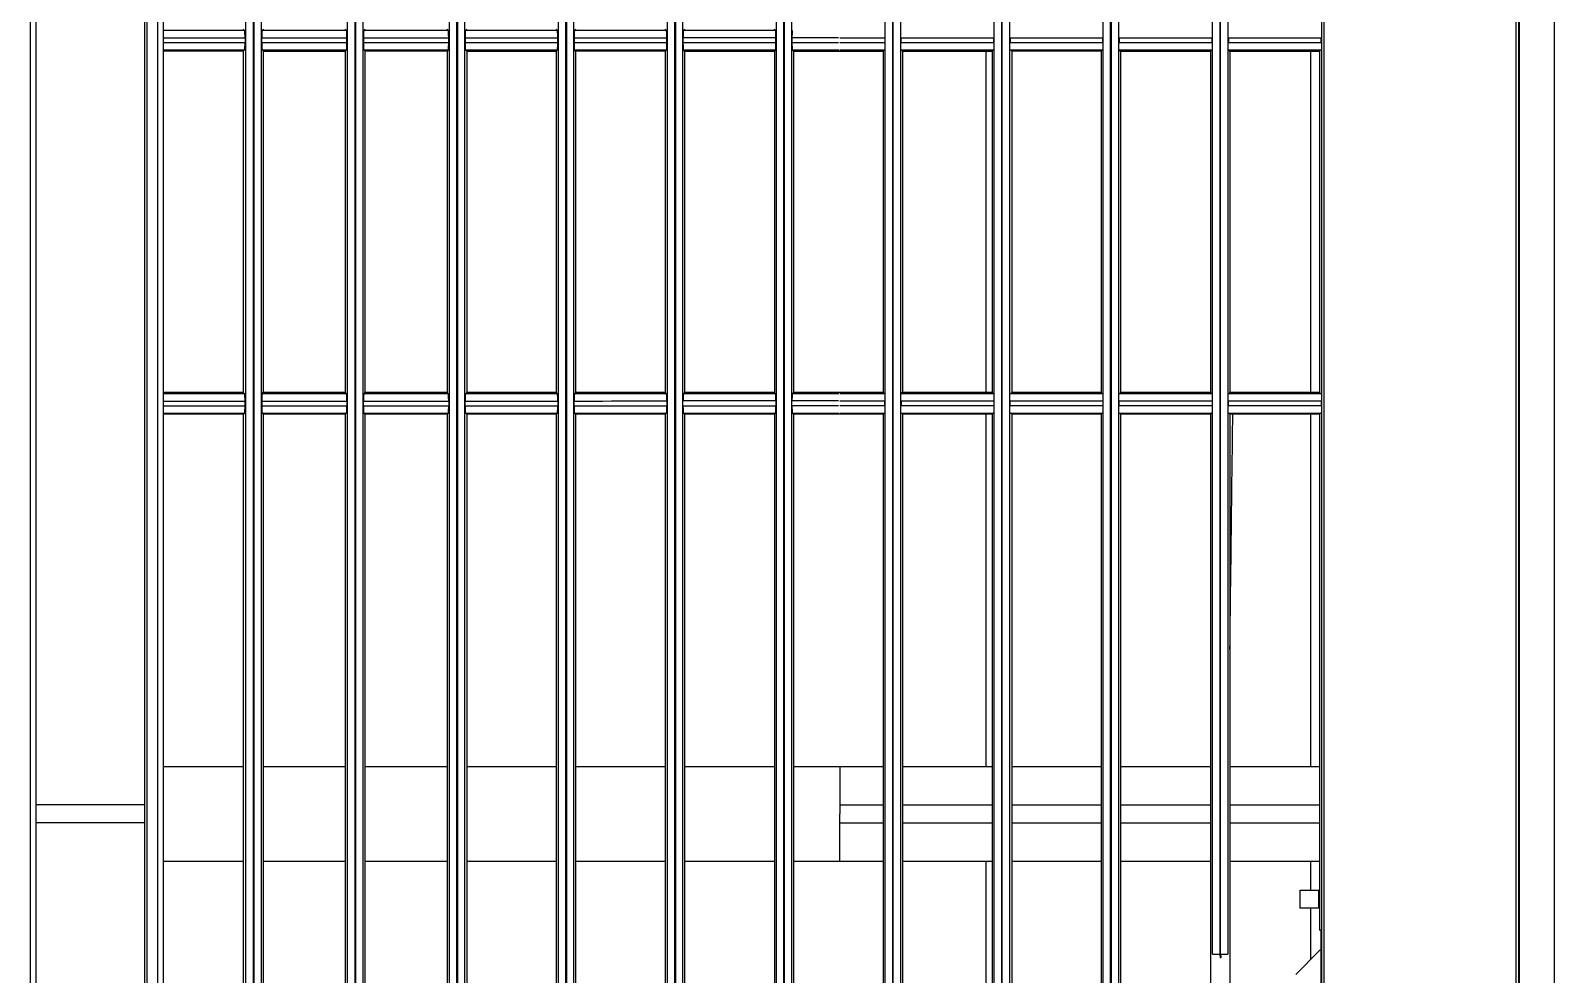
# Model space of a CAD drawing. Header units: centimetres. Extents: x 31 to 22766, y 238 to 3306.
# Drawn here: x 1686.53 to 1707.51, y 1580.98 to 1593.98 of the extents above; entities that cross this region are included whole.
import ezdxf
from ezdxf.xclip import XClip

# ---------------------------------------------------------------- set-up
doc = ezdxf.new("R2010")
doc.units = ezdxf.units.CM
doc.header["$XCLIPFRAME"] = 0
doc.layers.add('00_BORDA_DUVAR', color=8, linetype='Continuous', lineweight=40)

# ---------------------------------------------------------------- blocks, each defined once
blk = doc.blocks.new('DUVAR PLANI')
at = {"layer": '00_BORDA_DUVAR', "lineweight": 40}
blk.add_line((35985.638, 5902.619), (35985.638, 6272.619), dxfattribs=at)
blk = doc.blocks.new('fxaq 2.8 kw iç ünite')
at = {"color": 7, "linetype": 'Continuous', "true_color": 0xffffff}
for p, q in [((11534.17, 4110.661), (11465.73, 4110.661)), ((11466.67, 4110.176), (11543.17, 4110.176)), ((11543.17, 4110.133), (11466.67, 4110.133)), ((11531.12, 4107.49), (11468.52, 4107.49)), ((11530.995, 4107.46), (11468.645, 4107.46)), ((11489.204, 4107.449), (11489.136, 4107.449)), ((11489.136, 4106.174), (11489.136, 4107.449)), ((11489.204, 4107.449), (11489.204, 4106.174)), ((11489.304, 4106.179), (11489.304, 4107.444)), ((11489.304, 4107.444), (11489.32, 4107.428)), ((11489.32, 4107.428), (11489.32, 4107.428)), ((11489.32, 4106.195), (11489.32, 4107.428)), ((11489.32, 4107.428), (11494.02, 4107.428)), ((11494.036, 4107.444), (11494.02, 4107.428)), ((11494.02, 4107.428), (11494.02, 4106.195)), ((11494.036, 4107.444), (11494.036, 4106.179)), ((11494.136, 4106.174), (11494.136, 4107.449)), ((11494.136, 4107.449), (11494.204, 4107.449)), ((11494.204, 4107.449), (11494.204, 4106.174)), ((11494.304, 4107.444), (11494.32, 4107.428)), ((11494.304, 4106.179), (11494.304, 4107.444)), ((11494.32, 4107.428), (11501.42, 4107.428)), ((11494.32, 4107.428), (11494.32, 4106.195)), ((11499.17, 4106.195), (11499.17, 4107.428)), ((11499.695, 4106.195), (11499.695, 4107.428)), ((11499.945, 4106.195), (11499.945, 4107.428)), ((11500.47, 4106.195), (11500.47, 4107.428)), ((11500.87, 4107.161), (11500.87, 4107.428)), ((11500.87, 4107.411), (11501.12, 4107.411)), ((11501.12, 4107.428), (11501.12, 4107.161)), ((11504.32, 4107.449), (11501.42, 4107.449)), ((11501.42, 4107.449), (11501.42, 4107.428)), ((11501.708, 4107.423), (11502.032, 4107.099)), ((11489.32, 4107.302), (11494.02, 4107.302)), ((11494.32, 4107.302), (11499.17, 4107.302)), ((11500.47, 4107.302), (11500.87, 4107.302)), ((11501.12, 4107.161), (11500.87, 4107.161)), ((11501.12, 4107.302), (11501.83, 4107.302)), ((11473.087, 4106.166), (11501.753, 4106.166)), ((11501.753, 4106.066), (11473.087, 4106.066)), ((11489.136, 4106.174), (11489.204, 4106.174)), ((11489.32, 4106.195), (11489.304, 4106.179)), ((11489.32, 4106.195), (11489.32, 4106.195)), ((11489.32, 4106.195), (11494.02, 4106.195)), ((11494.02, 4106.195), (11494.036, 4106.179)), ((11494.204, 4106.174), (11494.136, 4106.174)), ((11494.32, 4106.195), (11494.304, 4106.179)), ((11494.32, 4106.195), (11505.32, 4106.195)), ((11501.753, 4106.066), (11501.753, 4106.166)), ((11501.753, 4106.066), (11501.802, 4106.071)), ((11501.754, 4106.056), (11501.753, 4106.066)), ((11501.754, 4106.056), (11501.803, 4106.061)), ((11501.802, 4106.071), (11501.803, 4106.061)), ((11473.086, 4106.056), (11501.754, 4106.056)), ((11501.754, 4105.956), (11473.086, 4105.956)), ((11489.204, 4105.949), (11489.136, 4105.949)), ((11489.136, 4104.669), (11489.136, 4105.949)), ((11489.204, 4105.949), (11489.204, 4104.669)), ((11489.304, 4105.944), (11489.32, 4105.928)), ((11489.304, 4104.674), (11489.304, 4105.944)), ((11489.32, 4104.69), (11489.32, 4105.928)), ((11489.32, 4105.928), (11489.32, 4105.928)), ((11489.32, 4105.928), (11494.02, 4105.928)), ((11494.036, 4105.944), (11494.02, 4105.928)), ((11494.02, 4105.928), (11494.02, 4104.69)), ((11494.036, 4105.944), (11494.036, 4104.674)), ((11494.136, 4104.669), (11494.136, 4105.949)), ((11494.136, 4105.949), (11494.204, 4105.949)), ((11494.204, 4105.949), (11494.204, 4104.669)), ((11494.304, 4105.944), (11494.32, 4105.928)), ((11494.304, 4104.674), (11494.304, 4105.944)), ((11494.32, 4105.928), (11494.32, 4104.69)), ((11494.32, 4105.928), (11505.32, 4105.928)), ((11499.17, 4104.69), (11499.17, 4105.928)), ((11499.695, 4104.69), (11499.695, 4105.928)), ((11499.945, 4104.69), (11499.945, 4105.928)), ((11500.47, 4104.69), (11500.47, 4105.928)), ((11501.754, 4105.956), (11501.754, 4106.056)), ((11468.645, 4104.661), (11530.995, 4104.661)), ((11489.136, 4104.669), (11489.204, 4104.669)), ((11489.32, 4104.69), (11489.304, 4104.674)), ((11489.32, 4104.69), (11489.32, 4104.69)), ((11489.32, 4104.69), (11494.02, 4104.69)), ((11494.02, 4104.69), (11494.036, 4104.674)), ((11494.204, 4104.669), (11494.136, 4104.669)), ((11494.32, 4104.69), (11494.304, 4104.674)), ((11494.32, 4104.69), (11505.32, 4104.69)), ((11468.52, 4104.561), (11531.12, 4104.561)), ((11531.12, 4104.551), (11468.52, 4104.551)), ((11530.995, 4104.451), (11468.645, 4104.451)), ((11489.136, 4103.17), (11489.136, 4104.443)), ((11489.204, 4104.443), (11489.136, 4104.443)), ((11489.204, 4104.443), (11489.204, 4103.17)), ((11489.304, 4104.438), (11489.32, 4104.422)), ((11489.304, 4103.175), (11489.304, 4104.438)), ((11489.32, 4104.422), (11489.32, 4103.191)), ((11489.32, 4104.422), (11489.32, 4104.422)), ((11489.32, 4104.422), (11494.02, 4104.422)), ((11494.036, 4104.438), (11494.02, 4104.422)), ((11494.02, 4104.422), (11494.02, 4103.191)), ((11494.036, 4104.438), (11494.036, 4103.175)), ((11494.136, 4104.443), (11494.204, 4104.443)), ((11494.136, 4103.17), (11494.136, 4104.443)), ((11494.204, 4104.443), (11494.204, 4103.17)), ((11494.304, 4103.175), (11494.304, 4104.438)), ((11494.304, 4104.438), (11494.32, 4104.422)), ((11494.32, 4104.422), (11494.32, 4103.191)), ((11494.32, 4104.422), (11505.32, 4104.422)), ((11499.17, 4103.191), (11499.17, 4104.422)), ((11499.695, 4103.191), (11499.695, 4104.422)), ((11499.945, 4103.191), (11499.945, 4104.422)), ((11500.47, 4103.191), (11500.47, 4104.422)), ((11468.645, 4103.161), (11530.995, 4103.161)), ((11489.136, 4103.17), (11489.204, 4103.17)), ((11489.32, 4103.191), (11489.304, 4103.175)), ((11489.32, 4103.191), (11489.32, 4103.191)), ((11489.32, 4103.191), (11494.02, 4103.191)), ((11494.02, 4103.191), (11494.036, 4103.175)), ((11494.204, 4103.17), (11494.136, 4103.17)), ((11494.32, 4103.191), (11494.304, 4103.175)), ((11494.32, 4103.191), (11505.32, 4103.191)), ((11531.12, 4103.061), (11468.52, 4103.061)), ((11468.52, 4103.051), (11531.12, 4103.051)), ((11530.995, 4102.951), (11468.645, 4102.951)), ((11489.136, 4101.668), (11489.136, 4102.943)), ((11489.204, 4102.943), (11489.136, 4102.943)), ((11489.204, 4102.943), (11489.204, 4101.668)), ((11489.304, 4101.673), (11489.304, 4102.938)), ((11489.304, 4102.938), (11489.32, 4102.922)), ((11489.32, 4101.689), (11489.32, 4102.922)), ((11489.32, 4102.922), (11489.32, 4102.922)), ((11489.32, 4102.922), (11494.02, 4102.922)), ((11494.036, 4102.938), (11494.02, 4102.922)), ((11494.02, 4102.922), (11494.02, 4101.689)), ((11494.036, 4102.938), (11494.036, 4101.673)), ((11494.136, 4102.943), (11494.204, 4102.943)), ((11494.136, 4101.668), (11494.136, 4102.943)), ((11494.204, 4102.943), (11494.204, 4101.668)), ((11494.304, 4102.938), (11494.32, 4102.922)), ((11494.304, 4101.673), (11494.304, 4102.938)), ((11494.32, 4102.922), (11505.32, 4102.922)), ((11494.32, 4102.922), (11494.32, 4101.689)), ((11499.17, 4101.689), (11499.17, 4102.922)), ((11499.695, 4101.689), (11499.695, 4102.922)), ((11499.945, 4101.689), (11499.945, 4102.922)), ((11500.47, 4101.689), (11500.47, 4102.922)), ((11489.32, 4102.835), (11494.02, 4102.835)), ((11494.32, 4102.835), (11499.17, 4102.835)), ((11500.47, 4102.835), (11505.32, 4102.835)), ((11468.645, 4101.661), (11530.995, 4101.661)), ((11489.204, 4101.668), (11489.136, 4101.668)), ((11489.304, 4101.673), (11489.32, 4101.689)), ((11489.32, 4101.689), (11489.32, 4101.689)), ((11489.32, 4101.689), (11494.02, 4101.689)), ((11494.036, 4101.673), (11494.02, 4101.689)), ((11494.136, 4101.668), (11494.204, 4101.668)), ((11494.304, 4101.673), (11494.32, 4101.689)), ((11494.32, 4101.689), (11505.32, 4101.689)), ((11468.52, 4101.551), (11531.12, 4101.551)), ((11531.02, 4101.561), (11468.62, 4101.561)), ((11530.995, 4101.451), (11468.645, 4101.451)), ((11489.136, 4101.444), (11489.204, 4101.444)), ((11489.136, 4100.825), (11489.136, 4101.444)), ((11489.204, 4101.444), (11489.204, 4100.825)), ((11494.136, 4100.825), (11494.136, 4101.444)), ((11494.204, 4101.444), (11494.136, 4101.444)), ((11494.204, 4101.444), (11494.204, 4100.825)), ((11489.32, 4101.423), (11489.304, 4101.439)), ((11489.304, 4100.825), (11489.304, 4101.439)), ((11489.32, 4100.187), (11489.32, 4101.423)), ((11489.32, 4101.423), (11494.02, 4101.423)), ((11489.32, 4101.423), (11489.32, 4100.83)), ((11494.02, 4101.423), (11494.036, 4101.439)), ((11494.02, 4101.423), (11494.02, 4100.187)), ((11494.036, 4101.439), (11494.036, 4100.825)), ((11494.32, 4101.423), (11494.304, 4101.439)), ((11494.304, 4100.825), (11494.304, 4101.439)), ((11494.32, 4101.423), (11505.32, 4101.423)), ((11494.32, 4101.423), (11494.32, 4100.187)), ((11499.17, 4100.187), (11499.17, 4101.423)), ((11499.695, 4100.825), (11499.695, 4101.423)), ((11499.945, 4100.825), (11499.945, 4101.423)), ((11500.47, 4100.187), (11500.47, 4101.423)), ((11489.321, 4100.825), (11489.321, 4100.187)), ((11499.17, 4100.825), (11499.695, 4100.825)), ((11499.695, 4100.825), (11499.82, 4100.825)), ((11500.47, 4100.825), (11499.82, 4100.825)), ((11489.204, 4100.807), (11489.204, 4100.166)), ((11494.204, 4100.807), (11494.204, 4100.166)), ((11494.304, 4100.171), (11494.304, 4100.811)), ((11489.32, 4100.187), (11489.304, 4100.171)), ((11489.32, 4100.187), (11494.02, 4100.187)), ((11494.02, 4100.187), (11494.036, 4100.171)), ((11494.32, 4100.187), (11494.304, 4100.171)), ((11494.32, 4100.187), (11505.32, 4100.187)), ((11468.52, 4100.061), (11531.12, 4100.061)), ((11468.52, 4100.051), (11531.12, 4100.051)), ((11468.645, 4100.161), (11530.995, 4100.161)), ((11489.136, 4100.166), (11489.204, 4100.166)), ((11489.204, 4100.166), (11489.214, 4100.166)), ((11489.214, 4100.166), (11489.224, 4100.166)), ((11489.224, 4100.166), (11489.233, 4100.166)), ((11489.233, 4100.166), (11489.241, 4100.166)), ((11489.241, 4100.166), (11489.25, 4100.167)), ((11489.25, 4100.167), (11489.258, 4100.167)), ((11489.258, 4100.167), (11489.266, 4100.167)), ((11489.266, 4100.167), (11489.273, 4100.167)), ((11489.273, 4100.167), (11489.28, 4100.168)), ((11489.28, 4100.168), (11489.286, 4100.168)), ((11489.286, 4100.168), (11489.291, 4100.169)), ((11489.291, 4100.169), (11489.295, 4100.169)), ((11489.295, 4100.169), (11489.298, 4100.17)), ((11489.298, 4100.17), (11489.301, 4100.17)), ((11489.301, 4100.17), (11489.303, 4100.17)), ((11489.303, 4100.17), (11489.304, 4100.171)), ((11494.204, 4100.166), (11494.136, 4100.166)), ((11494.204, 4100.166), (11494.214, 4100.166)), ((11494.214, 4100.166), (11494.224, 4100.166)), ((11494.224, 4100.166), (11494.233, 4100.166)), ((11494.233, 4100.166), (11494.241, 4100.166)), ((11494.241, 4100.166), (11494.25, 4100.167)), ((11494.25, 4100.167), (11494.258, 4100.167)), ((11494.258, 4100.167), (11494.266, 4100.167)), ((11494.266, 4100.167), (11494.273, 4100.167)), ((11494.273, 4100.167), (11494.28, 4100.168)), ((11494.28, 4100.168), (11494.286, 4100.168)), ((11494.286, 4100.168), (11494.291, 4100.169)), ((11494.291, 4100.169), (11494.295, 4100.169)), ((11494.295, 4100.169), (11494.298, 4100.17)), ((11494.298, 4100.17), (11494.301, 4100.17)), ((11494.301, 4100.17), (11494.303, 4100.17)), ((11494.303, 4100.17), (11494.304, 4100.171)), ((11530.995, 4099.951), (11468.645, 4099.951)), ((11489.036, 4099.94), (11489.02, 4099.924)), ((11489.038, 4099.941), (11489.036, 4099.94)), ((11489.036, 4099.94), (11489.036, 4099.804)), ((11489.036, 4099.804), (11489.036, 4099.673)), ((11489.039, 4099.941), (11489.038, 4099.941)), ((11489.042, 4099.941), (11489.039, 4099.941)), ((11489.045, 4099.942), (11489.042, 4099.941)), ((11489.05, 4099.942), (11489.045, 4099.942)), ((11489.055, 4099.943), (11489.05, 4099.942)), ((11489.06, 4099.943), (11489.055, 4099.943)), ((11489.067, 4099.944), (11489.06, 4099.943)), ((11489.074, 4099.944), (11489.067, 4099.944)), ((11489.082, 4099.944), (11489.074, 4099.944)), ((11489.091, 4099.944), (11489.082, 4099.944)), ((11489.099, 4099.945), (11489.091, 4099.944)), ((11489.108, 4099.945), (11489.099, 4099.945)), ((11489.117, 4099.945), (11489.108, 4099.945)), ((11489.126, 4099.945), (11489.117, 4099.945)), ((11489.136, 4099.945), (11489.126, 4099.945)), ((11489.204, 4099.945), (11489.136, 4099.945)), ((11489.304, 4099.804), (11489.304, 4099.94)), ((11489.304, 4099.94), (11489.32, 4099.924)), ((11489.304, 4099.673), (11489.304, 4099.804)), ((11489.321, 4099.924), (11489.32, 4099.924)), ((11489.32, 4098.688), (11489.32, 4099.924)), ((11489.321, 4099.924), (11494.02, 4099.924)), ((11494.036, 4099.94), (11494.02, 4099.924)), ((11494.02, 4099.924), (11494.02, 4098.687)), ((11494.038, 4099.941), (11494.036, 4099.94)), ((11494.039, 4099.941), (11494.038, 4099.941)), ((11494.042, 4099.941), (11494.039, 4099.941)), ((11494.045, 4099.942), (11494.042, 4099.941)), ((11494.05, 4099.942), (11494.045, 4099.942)), ((11494.055, 4099.943), (11494.05, 4099.942)), ((11494.06, 4099.943), (11494.055, 4099.943)), ((11494.067, 4099.944), (11494.06, 4099.943)), ((11494.074, 4099.944), (11494.067, 4099.944)), ((11494.082, 4099.944), (11494.074, 4099.944)), ((11494.091, 4099.944), (11494.082, 4099.944)), ((11494.099, 4099.945), (11494.091, 4099.944)), ((11494.108, 4099.945), (11494.099, 4099.945)), ((11494.117, 4099.945), (11494.108, 4099.945)), ((11494.126, 4099.945), (11494.117, 4099.945)), ((11494.136, 4099.945), (11494.126, 4099.945)), ((11494.136, 4099.945), (11494.204, 4099.945)), ((11494.304, 4099.94), (11494.32, 4099.924)), ((11494.32, 4099.924), (11505.32, 4099.924)), ((11494.32, 4099.924), (11494.32, 4098.687)), ((11499.17, 4098.687), (11499.17, 4099.924)), ((11500.47, 4098.687), (11500.47, 4099.924)), ((11489.036, 4099.673), (11489.036, 4099.548)), ((11489.304, 4099.548), (11489.304, 4099.673)), ((11489.036, 4099.548), (11489.036, 4099.425)), ((11489.036, 4099.425), (11489.036, 4099.304)), ((11489.304, 4099.425), (11489.304, 4099.548)), ((11489.304, 4099.304), (11489.304, 4099.425)), ((11489.036, 4099.304), (11489.036, 4099.184)), ((11489.036, 4099.184), (11489.036, 4099.062)), ((11489.304, 4099.184), (11489.304, 4099.304)), ((11489.304, 4099.062), (11489.304, 4099.184)), ((11489.036, 4099.062), (11489.036, 4098.936)), ((11489.036, 4098.936), (11489.036, 4098.807)), ((11489.304, 4098.936), (11489.304, 4099.062)), ((11489.304, 4098.807), (11489.304, 4098.936)), ((11489.036, 4098.807), (11489.037, 4098.671)), ((11489.304, 4098.671), (11489.304, 4098.807)), ((11468.52, 4098.561), (11531.12, 4098.561)), ((11468.52, 4098.551), (11531.12, 4098.551)), ((11468.645, 4098.661), (11530.995, 4098.661)), ((11489.02, 4098.688), (11489.037, 4098.671)), ((11489.136, 4098.666), (11489.204, 4098.666)), ((11489.204, 4098.666), (11489.214, 4098.666)), ((11489.214, 4098.666), (11489.224, 4098.666)), ((11489.224, 4098.666), (11489.233, 4098.667)), ((11489.233, 4098.667), (11489.241, 4098.667)), ((11489.241, 4098.667), (11489.25, 4098.667)), ((11489.25, 4098.667), (11489.258, 4098.667)), ((11489.258, 4098.667), (11489.266, 4098.667)), ((11489.266, 4098.667), (11489.273, 4098.668)), ((11489.273, 4098.668), (11489.28, 4098.668)), ((11489.28, 4098.668), (11489.286, 4098.669)), ((11489.286, 4098.669), (11489.291, 4098.669)), ((11489.291, 4098.669), (11489.295, 4098.669)), ((11489.295, 4098.669), (11489.298, 4098.67)), ((11489.298, 4098.67), (11489.301, 4098.67)), ((11489.301, 4098.67), (11489.303, 4098.671)), ((11489.303, 4098.671), (11489.304, 4098.671)), ((11489.32, 4098.688), (11489.304, 4098.671)), ((11489.321, 4098.687), (11489.32, 4098.688)), ((11489.321, 4098.687), (11494.02, 4098.687)), ((11494.02, 4098.687), (11494.037, 4098.671)), ((11494.204, 4098.666), (11494.136, 4098.666)), ((11494.204, 4098.666), (11494.214, 4098.666)), ((11494.214, 4098.666), (11494.224, 4098.666)), ((11494.224, 4098.666), (11494.233, 4098.667)), ((11494.233, 4098.667), (11494.241, 4098.667)), ((11494.241, 4098.667), (11494.25, 4098.667)), ((11494.25, 4098.667), (11494.258, 4098.667)), ((11494.258, 4098.667), (11494.266, 4098.667)), ((11494.266, 4098.667), (11494.273, 4098.668)), ((11494.273, 4098.668), (11494.28, 4098.668)), ((11494.28, 4098.668), (11494.286, 4098.669)), ((11494.286, 4098.669), (11494.291, 4098.669)), ((11494.291, 4098.669), (11494.295, 4098.669)), ((11494.295, 4098.669), (11494.298, 4098.67)), ((11494.298, 4098.67), (11494.301, 4098.67)), ((11494.301, 4098.67), (11494.303, 4098.671)), ((11494.303, 4098.671), (11494.304, 4098.671)), ((11494.32, 4098.687), (11494.304, 4098.671)), ((11494.32, 4098.687), (11505.32, 4098.687)), ((11530.995, 4098.451), (11468.645, 4098.451)), ((11489.037, 4098.439), (11489.02, 4098.422)), ((11489.037, 4098.439), (11489.037, 4098.302)), ((11489.038, 4098.439), (11489.037, 4098.439)), ((11489.037, 4098.302), (11489.037, 4098.172)), ((11489.04, 4098.44), (11489.038, 4098.439)), ((11489.042, 4098.44), (11489.04, 4098.44)), ((11489.045, 4098.441), (11489.042, 4098.44)), ((11489.05, 4098.441), (11489.045, 4098.441)), ((11489.055, 4098.442), (11489.05, 4098.441)), ((11489.06, 4098.442), (11489.055, 4098.442)), ((11489.067, 4098.443), (11489.06, 4098.442)), ((11489.074, 4098.443), (11489.067, 4098.443)), ((11489.082, 4098.443), (11489.074, 4098.443)), ((11489.09, 4098.443), (11489.082, 4098.443)), ((11489.099, 4098.444), (11489.09, 4098.443)), ((11489.108, 4098.444), (11489.099, 4098.444)), ((11489.117, 4098.444), (11489.108, 4098.444)), ((11489.126, 4098.444), (11489.117, 4098.444)), ((11489.136, 4098.444), (11489.126, 4098.444)), ((11489.136, 4098.306), (11489.136, 4098.444)), ((11489.204, 4098.444), (11489.136, 4098.444)), ((11489.136, 4098.175), (11489.136, 4098.306)), ((11489.304, 4098.439), (11489.32, 4098.422)), ((11489.304, 4098.302), (11489.304, 4098.439)), ((11489.304, 4098.172), (11489.304, 4098.302)), ((11489.321, 4098.422), (11489.32, 4098.422)), ((11489.32, 4098.422), (11489.32, 4097.188)), ((11489.321, 4098.422), (11494.02, 4098.422)), ((11494.037, 4098.439), (11494.02, 4098.422)), ((11494.02, 4098.422), (11494.02, 4097.188)), ((11494.038, 4098.439), (11494.037, 4098.439)), ((11494.04, 4098.44), (11494.038, 4098.439)), ((11494.042, 4098.44), (11494.04, 4098.44)), ((11494.045, 4098.441), (11494.042, 4098.44)), ((11494.05, 4098.441), (11494.045, 4098.441)), ((11494.055, 4098.442), (11494.05, 4098.441)), ((11494.06, 4098.442), (11494.055, 4098.442)), ((11494.067, 4098.443), (11494.06, 4098.442)), ((11494.074, 4098.443), (11494.067, 4098.443)), ((11494.082, 4098.443), (11494.074, 4098.443)), ((11494.09, 4098.443), (11494.082, 4098.443)), ((11494.099, 4098.444), (11494.09, 4098.443)), ((11494.108, 4098.444), (11494.099, 4098.444)), ((11494.117, 4098.444), (11494.108, 4098.444)), ((11494.126, 4098.444), (11494.117, 4098.444)), ((11494.136, 4098.444), (11494.126, 4098.444)), ((11494.136, 4098.444), (11494.204, 4098.444)), ((11494.136, 4098.306), (11494.136, 4098.444)), ((11494.136, 4098.175), (11494.136, 4098.306)), ((11494.304, 4098.439), (11494.32, 4098.422)), ((11494.32, 4098.422), (11494.32, 4097.188)), ((11494.32, 4098.422), (11505.32, 4098.422)), ((11499.17, 4097.188), (11499.17, 4098.422)), ((11500.47, 4097.188), (11500.47, 4098.422)), ((11489.037, 4098.172), (11489.037, 4098.047)), ((11489.136, 4098.049), (11489.136, 4098.175)), ((11489.304, 4098.047), (11489.304, 4098.172)), ((11494.136, 4098.049), (11494.136, 4098.175)), ((11489.037, 4098.047), (11489.037, 4097.924)), ((11489.037, 4097.924), (11489.037, 4097.804)), ((11489.136, 4097.925), (11489.136, 4098.049)), ((11489.136, 4097.804), (11489.136, 4097.925)), ((11489.304, 4097.924), (11489.304, 4098.047)), ((11489.304, 4097.804), (11489.304, 4097.924)), ((11494.136, 4097.925), (11494.136, 4098.049)), ((11494.136, 4097.804), (11494.136, 4097.925)), ((11489.037, 4097.804), (11489.037, 4097.683)), ((11489.037, 4097.683), (11489.037, 4097.561)), ((11489.136, 4097.682), (11489.136, 4097.804)), ((11489.137, 4097.559), (11489.136, 4097.682)), ((11489.304, 4097.683), (11489.304, 4097.804)), ((11489.304, 4097.561), (11489.304, 4097.683)), ((11494.136, 4097.682), (11494.136, 4097.804)), ((11494.137, 4097.559), (11494.136, 4097.682)), ((11489.037, 4097.561), (11489.037, 4097.436)), ((11489.137, 4097.433), (11489.137, 4097.559)), ((11489.304, 4097.436), (11489.304, 4097.561)), ((11494.137, 4097.433), (11494.137, 4097.559)), ((11489.037, 4097.436), (11489.037, 4097.307)), ((11489.037, 4097.307), (11489.037, 4097.172)), ((11489.137, 4097.303), (11489.137, 4097.433)), ((11489.137, 4097.167), (11489.137, 4097.303)), ((11489.304, 4097.307), (11489.304, 4097.436)), ((11489.304, 4097.172), (11489.304, 4097.307)), ((11494.137, 4097.303), (11494.137, 4097.433)), ((11494.137, 4097.167), (11494.137, 4097.303)), ((11468.52, 4097.061), (11531.12, 4097.061)), ((11468.52, 4097.051), (11531.12, 4097.051)), ((11468.645, 4097.161), (11530.995, 4097.161)), ((11489.02, 4097.188), (11489.037, 4097.172)), ((11489.137, 4097.167), (11489.204, 4097.167)), ((11489.204, 4097.167), (11489.214, 4097.167)), ((11489.214, 4097.167), (11489.223, 4097.167)), ((11489.223, 4097.167), (11489.232, 4097.167)), ((11489.232, 4097.167), (11489.241, 4097.167)), ((11489.241, 4097.167), (11489.25, 4097.167)), ((11489.25, 4097.167), (11489.258, 4097.168)), ((11489.258, 4097.168), (11489.266, 4097.168)), ((11489.266, 4097.168), (11489.273, 4097.168)), ((11489.273, 4097.168), (11489.28, 4097.169)), ((11489.28, 4097.169), (11489.286, 4097.169)), ((11489.286, 4097.169), (11489.291, 4097.169)), ((11489.291, 4097.169), (11489.295, 4097.17)), ((11489.295, 4097.17), (11489.298, 4097.17)), ((11489.298, 4097.17), (11489.301, 4097.171)), ((11489.301, 4097.171), (11489.303, 4097.171)), ((11489.303, 4097.171), (11489.304, 4097.172)), ((11489.32, 4097.188), (11489.304, 4097.172)), ((11489.321, 4097.188), (11489.32, 4097.188)), ((11489.321, 4097.188), (11494.02, 4097.188)), ((11494.02, 4097.188), (11494.037, 4097.172)), ((11494.204, 4097.167), (11494.137, 4097.167)), ((11494.204, 4097.167), (11494.214, 4097.167)), ((11494.214, 4097.167), (11494.223, 4097.167)), ((11494.223, 4097.167), (11494.232, 4097.167)), ((11494.232, 4097.167), (11494.241, 4097.167)), ((11494.241, 4097.167), (11494.25, 4097.167)), ((11494.25, 4097.167), (11494.258, 4097.168)), ((11494.258, 4097.168), (11494.266, 4097.168)), ((11494.266, 4097.168), (11494.273, 4097.168)), ((11494.273, 4097.168), (11494.28, 4097.169)), ((11494.28, 4097.169), (11494.286, 4097.169)), ((11494.286, 4097.169), (11494.291, 4097.169)), ((11494.291, 4097.169), (11494.295, 4097.17)), ((11494.295, 4097.17), (11494.298, 4097.17)), ((11494.298, 4097.17), (11494.301, 4097.171)), ((11494.301, 4097.171), (11494.303, 4097.171)), ((11494.303, 4097.171), (11494.304, 4097.172)), ((11494.32, 4097.188), (11494.304, 4097.172)), ((11494.32, 4097.188), (11505.32, 4097.188)), ((11530.995, 4096.951), (11468.645, 4096.951)), ((11489.037, 4096.938), (11489.02, 4096.921)), ((11489.037, 4096.938), (11489.037, 4096.801)), ((11489.038, 4096.938), (11489.037, 4096.938)), ((11489.04, 4096.939), (11489.038, 4096.938)), ((11489.042, 4096.939), (11489.04, 4096.939)), ((11489.046, 4096.94), (11489.042, 4096.939)), ((11489.05, 4096.94), (11489.046, 4096.94)), ((11489.055, 4096.941), (11489.05, 4096.94)), ((11489.06, 4096.941), (11489.055, 4096.941)), ((11489.067, 4096.941), (11489.06, 4096.941)), ((11489.074, 4096.942), (11489.067, 4096.941)), ((11489.082, 4096.942), (11489.074, 4096.942)), ((11489.09, 4096.942), (11489.082, 4096.942)), ((11489.099, 4096.942), (11489.09, 4096.942)), ((11489.108, 4096.943), (11489.099, 4096.942)), ((11489.117, 4096.943), (11489.108, 4096.943)), ((11489.126, 4096.943), (11489.117, 4096.943)), ((11489.137, 4096.943), (11489.126, 4096.943)), ((11489.137, 4096.805), (11489.137, 4096.943)), ((11489.204, 4096.943), (11489.137, 4096.943)), ((11489.304, 4096.938), (11489.32, 4096.921)), ((11489.304, 4096.801), (11489.304, 4096.938)), ((11489.32, 4096.788), (11489.32, 4096.921)), ((11489.321, 4096.921), (11489.32, 4096.921)), ((11489.321, 4096.921), (11494.02, 4096.921)), ((11494.037, 4096.938), (11494.02, 4096.921)), ((11494.02, 4096.921), (11494.02, 4095.689)), ((11494.038, 4096.938), (11494.037, 4096.938)), ((11494.04, 4096.939), (11494.038, 4096.938)), ((11494.042, 4096.939), (11494.04, 4096.939)), ((11494.046, 4096.94), (11494.042, 4096.939)), ((11494.05, 4096.94), (11494.046, 4096.94)), ((11494.055, 4096.941), (11494.05, 4096.94)), ((11494.06, 4096.941), (11494.055, 4096.941)), ((11494.067, 4096.941), (11494.06, 4096.941)), ((11494.074, 4096.942), (11494.067, 4096.941)), ((11494.082, 4096.942), (11494.074, 4096.942)), ((11494.09, 4096.942), (11494.082, 4096.942)), ((11494.099, 4096.942), (11494.09, 4096.942)), ((11494.108, 4096.943), (11494.099, 4096.942)), ((11494.117, 4096.943), (11494.108, 4096.943)), ((11494.126, 4096.943), (11494.117, 4096.943)), ((11494.137, 4096.943), (11494.126, 4096.943)), ((11494.137, 4096.805), (11494.137, 4096.943)), ((11494.137, 4096.943), (11494.204, 4096.943)), ((11494.304, 4096.938), (11494.32, 4096.921)), ((11494.32, 4096.921), (11505.32, 4096.921)), ((11494.32, 4096.921), (11494.32, 4095.689)), ((11499.17, 4095.689), (11499.17, 4096.921)), ((11500.47, 4095.689), (11500.47, 4096.921)), ((11489.037, 4096.801), (11489.037, 4096.671)), ((11489.037, 4096.671), (11489.037, 4096.546)), ((11489.137, 4096.674), (11489.137, 4096.805)), ((11489.137, 4096.547), (11489.137, 4096.674)), ((11489.304, 4096.671), (11489.304, 4096.801)), ((11489.304, 4096.546), (11489.304, 4096.671)), ((11489.32, 4096.661), (11489.32, 4096.788)), ((11489.32, 4096.539), (11489.32, 4096.661)), ((11494.137, 4096.674), (11494.137, 4096.805)), ((11494.137, 4096.547), (11494.137, 4096.674)), ((11489.037, 4096.546), (11489.037, 4096.423)), ((11489.037, 4096.423), (11489.037, 4096.303)), ((11489.137, 4096.424), (11489.137, 4096.547)), ((11489.137, 4096.303), (11489.137, 4096.424)), ((11489.304, 4096.423), (11489.304, 4096.546)), ((11489.304, 4096.303), (11489.304, 4096.423)), ((11489.32, 4096.42), (11489.32, 4096.539)), ((11489.32, 4096.303), (11489.32, 4096.42)), ((11494.137, 4096.424), (11494.137, 4096.547)), ((11494.137, 4096.303), (11494.137, 4096.424)), ((11489.037, 4096.303), (11489.037, 4096.182)), ((11489.137, 4096.181), (11489.137, 4096.303)), ((11489.304, 4096.182), (11489.304, 4096.303)), ((11489.32, 4096.185), (11489.32, 4096.303)), ((11494.137, 4096.181), (11494.137, 4096.303)), ((11489.037, 4096.182), (11489.037, 4096.06)), ((11489.037, 4096.06), (11489.037, 4095.936)), ((11489.137, 4096.059), (11489.137, 4096.181)), ((11489.137, 4095.933), (11489.137, 4096.059)), ((11489.304, 4096.06), (11489.304, 4096.182)), ((11489.304, 4095.936), (11489.304, 4096.06)), ((11489.32, 4096.067), (11489.32, 4096.185)), ((11489.32, 4095.946), (11489.32, 4096.067)), ((11494.137, 4096.059), (11494.137, 4096.181)), ((11494.137, 4095.933), (11494.137, 4096.059)), ((11489.037, 4095.936), (11489.037, 4095.807)), ((11489.037, 4095.807), (11489.037, 4095.672)), ((11489.137, 4095.803), (11489.137, 4095.933)), ((11489.137, 4095.667), (11489.137, 4095.803)), ((11489.304, 4095.807), (11489.304, 4095.936)), ((11489.304, 4095.672), (11489.304, 4095.807)), ((11489.32, 4095.82), (11489.32, 4095.946)), ((11489.32, 4095.689), (11489.32, 4095.82)), ((11494.137, 4095.803), (11494.137, 4095.933)), ((11494.137, 4095.667), (11494.137, 4095.803)), ((11468.645, 4095.661), (11530.995, 4095.661)), ((11489.02, 4095.689), (11489.037, 4095.672)), ((11489.137, 4095.667), (11489.204, 4095.667)), ((11489.204, 4095.667), (11489.214, 4095.667)), ((11489.214, 4095.667), (11489.223, 4095.667)), ((11489.223, 4095.667), (11489.232, 4095.667)), ((11489.232, 4095.667), (11489.241, 4095.667)), ((11489.241, 4095.667), (11489.25, 4095.668)), ((11489.25, 4095.668), (11489.258, 4095.668)), ((11489.258, 4095.668), (11489.266, 4095.668)), ((11489.266, 4095.668), (11489.273, 4095.669)), ((11489.273, 4095.669), (11489.28, 4095.669)), ((11489.28, 4095.669), (11489.285, 4095.669)), ((11489.285, 4095.669), (11489.29, 4095.67)), ((11489.29, 4095.67), (11489.295, 4095.67)), ((11489.295, 4095.67), (11489.298, 4095.671)), ((11489.298, 4095.671), (11489.3, 4095.671)), ((11489.3, 4095.671), (11489.302, 4095.672)), ((11489.302, 4095.672), (11489.304, 4095.672)), ((11489.32, 4095.689), (11489.304, 4095.672)), ((11489.321, 4095.689), (11494.02, 4095.689)), ((11489.321, 4095.689), (11489.32, 4095.689)), ((11494.02, 4095.689), (11494.037, 4095.672)), ((11494.204, 4095.667), (11494.137, 4095.667)), ((11494.204, 4095.667), (11494.214, 4095.667)), ((11494.214, 4095.667), (11494.223, 4095.667)), ((11494.223, 4095.667), (11494.232, 4095.667)), ((11494.232, 4095.667), (11494.241, 4095.667)), ((11494.241, 4095.667), (11494.25, 4095.668)), ((11494.25, 4095.668), (11494.258, 4095.668)), ((11494.258, 4095.668), (11494.266, 4095.668)), ((11494.266, 4095.668), (11494.273, 4095.669)), ((11494.273, 4095.669), (11494.28, 4095.669)), ((11494.28, 4095.669), (11494.285, 4095.669)), ((11494.285, 4095.669), (11494.29, 4095.67)), ((11494.29, 4095.67), (11494.295, 4095.67)), ((11494.295, 4095.67), (11494.298, 4095.671)), ((11494.298, 4095.671), (11494.3, 4095.671)), ((11494.3, 4095.671), (11494.302, 4095.672)), ((11494.302, 4095.672), (11494.304, 4095.672)), ((11494.32, 4095.689), (11494.304, 4095.672)), ((11494.32, 4095.689), (11505.32, 4095.689)), ((11468.52, 4095.561), (11531.12, 4095.561)), ((11468.52, 4095.551), (11531.12, 4095.551)), ((11530.995, 4095.451), (11468.645, 4095.451)), ((11489.037, 4095.436), (11489.02, 4095.419)), ((11489.038, 4095.437), (11489.037, 4095.436)), ((11489.037, 4095.436), (11489.037, 4095.311)), ((11489.04, 4095.437), (11489.038, 4095.437)), ((11489.043, 4095.438), (11489.04, 4095.437)), ((11489.046, 4095.438), (11489.043, 4095.438)), ((11489.05, 4095.439), (11489.046, 4095.438)), ((11489.055, 4095.439), (11489.05, 4095.439)), ((11489.06, 4095.44), (11489.055, 4095.439)), ((11489.067, 4095.44), (11489.06, 4095.44)), ((11489.074, 4095.44), (11489.067, 4095.44)), ((11489.082, 4095.441), (11489.074, 4095.44)), ((11489.09, 4095.441), (11489.082, 4095.441)), ((11489.099, 4095.441), (11489.09, 4095.441)), ((11489.108, 4095.441), (11489.099, 4095.441)), ((11489.117, 4095.442), (11489.108, 4095.441)), ((11489.127, 4095.442), (11489.117, 4095.442)), ((11489.137, 4095.442), (11489.127, 4095.442)), ((11489.137, 4095.315), (11489.137, 4095.442)), ((11489.204, 4095.442), (11489.137, 4095.442)), ((11489.303, 4095.311), (11489.303, 4095.436)), ((11489.303, 4095.436), (11489.321, 4095.419)), ((11489.321, 4095.419), (11489.321, 4095.419)), ((11489.321, 4095.419), (11489.321, 4094.29)), ((11489.321, 4095.419), (11494.02, 4095.419)), ((11494.037, 4095.436), (11494.02, 4095.419)), ((11494.02, 4095.419), (11494.02, 4094.289)), ((11494.038, 4095.437), (11494.037, 4095.436)), ((11494.04, 4095.437), (11494.038, 4095.437)), ((11494.043, 4095.438), (11494.04, 4095.437)), ((11494.046, 4095.438), (11494.043, 4095.438)), ((11494.05, 4095.439), (11494.046, 4095.438)), ((11494.055, 4095.439), (11494.05, 4095.439)), ((11494.06, 4095.44), (11494.055, 4095.439)), ((11494.067, 4095.44), (11494.06, 4095.44)), ((11494.074, 4095.44), (11494.067, 4095.44)), ((11494.082, 4095.441), (11494.074, 4095.44)), ((11494.09, 4095.441), (11494.082, 4095.441)), ((11494.099, 4095.441), (11494.09, 4095.441)), ((11494.108, 4095.441), (11494.099, 4095.441)), ((11494.117, 4095.442), (11494.108, 4095.441)), ((11494.127, 4095.442), (11494.117, 4095.442)), ((11494.137, 4095.442), (11494.127, 4095.442)), ((11494.137, 4095.442), (11494.204, 4095.442)), ((11494.137, 4095.315), (11494.137, 4095.442)), ((11494.303, 4095.436), (11494.32, 4095.419)), ((11494.32, 4095.419), (11505.32, 4095.419)), ((11494.32, 4095.419), (11494.32, 4094.289)), ((11499.17, 4094.289), (11499.17, 4095.419)), ((11500.47, 4094.289), (11500.47, 4095.419)), ((11489.037, 4095.311), (11489.037, 4095.191)), ((11489.037, 4095.191), (11489.037, 4095.075)), ((11489.137, 4095.194), (11489.137, 4095.315)), ((11489.137, 4095.077), (11489.137, 4095.194)), ((11489.303, 4095.191), (11489.303, 4095.311)), ((11489.303, 4095.075), (11489.303, 4095.191)), ((11494.137, 4095.194), (11494.137, 4095.315)), ((11494.137, 4095.077), (11494.137, 4095.194)), ((11489.037, 4095.075), (11489.037, 4094.963)), ((11489.037, 4094.963), (11489.037, 4094.852)), ((11489.137, 4094.964), (11489.137, 4095.077)), ((11489.137, 4094.852), (11489.137, 4094.964)), ((11489.303, 4094.963), (11489.303, 4095.075)), ((11489.303, 4094.852), (11489.303, 4094.963)), ((11494.137, 4094.964), (11494.137, 4095.077)), ((11494.137, 4094.852), (11494.137, 4094.964)), ((11489.037, 4094.852), (11489.037, 4094.741)), ((11489.037, 4094.741), (11489.037, 4094.629)), ((11489.137, 4094.74), (11489.137, 4094.852)), ((11489.137, 4094.627), (11489.137, 4094.74)), ((11489.303, 4094.741), (11489.303, 4094.852)), ((11489.303, 4094.629), (11489.303, 4094.741)), ((11494.137, 4094.74), (11494.137, 4094.852)), ((11494.137, 4094.627), (11494.137, 4094.74)), ((11489.037, 4094.629), (11489.037, 4094.515)), ((11489.137, 4094.512), (11489.137, 4094.627)), ((11489.303, 4094.515), (11489.303, 4094.629)), ((11494.137, 4094.512), (11494.137, 4094.627)), ((11489.037, 4094.515), (11489.037, 4094.397)), ((11489.037, 4094.397), (11489.037, 4094.273)), ((11489.137, 4094.392), (11489.137, 4094.512)), ((11489.137, 4094.268), (11489.137, 4094.392)), ((11489.303, 4094.397), (11489.303, 4094.515)), ((11489.303, 4094.273), (11489.303, 4094.397)), ((11494.137, 4094.392), (11494.137, 4094.512)), ((11494.137, 4094.268), (11494.137, 4094.392)), ((11468.52, 4094.161), (11531.12, 4094.161)), ((11468.52, 4094.151), (11531.12, 4094.151)), ((11468.645, 4094.261), (11530.995, 4094.261)), ((11489.02, 4094.29), (11489.037, 4094.273)), ((11489.137, 4094.268), (11489.203, 4094.268)), ((11489.203, 4094.268), (11489.214, 4094.268)), ((11489.214, 4094.268), (11489.223, 4094.268)), ((11489.223, 4094.268), (11489.232, 4094.268)), ((11489.232, 4094.268), (11489.241, 4094.268)), ((11489.241, 4094.268), (11489.25, 4094.268)), ((11489.25, 4094.268), (11489.258, 4094.268)), ((11489.258, 4094.268), (11489.266, 4094.269)), ((11489.266, 4094.269), (11489.273, 4094.269)), ((11489.273, 4094.269), (11489.279, 4094.269)), ((11489.279, 4094.269), (11489.285, 4094.27)), ((11489.285, 4094.27), (11489.29, 4094.27)), ((11489.29, 4094.27), (11489.294, 4094.271)), ((11489.294, 4094.271), (11489.298, 4094.271)), ((11489.298, 4094.271), (11489.3, 4094.272)), ((11489.3, 4094.272), (11489.302, 4094.272)), ((11489.302, 4094.272), (11489.303, 4094.273)), ((11489.321, 4094.29), (11489.303, 4094.273)), ((11489.321, 4094.289), (11489.321, 4094.29)), ((11489.321, 4094.289), (11494.02, 4094.289)), ((11494.02, 4094.289), (11494.037, 4094.273)), ((11494.203, 4094.268), (11494.137, 4094.268)), ((11494.203, 4094.268), (11494.214, 4094.268)), ((11494.214, 4094.268), (11494.223, 4094.268)), ((11494.223, 4094.268), (11494.232, 4094.268)), ((11494.232, 4094.268), (11494.241, 4094.268)), ((11494.241, 4094.268), (11494.25, 4094.268)), ((11494.25, 4094.268), (11494.258, 4094.268)), ((11494.258, 4094.268), (11494.266, 4094.269)), ((11494.266, 4094.269), (11494.273, 4094.269)), ((11494.273, 4094.269), (11494.279, 4094.269)), ((11494.279, 4094.269), (11494.285, 4094.27)), ((11494.285, 4094.27), (11494.29, 4094.27)), ((11494.29, 4094.27), (11494.294, 4094.271)), ((11494.294, 4094.271), (11494.298, 4094.271)), ((11494.298, 4094.271), (11494.3, 4094.272)), ((11494.3, 4094.272), (11494.302, 4094.272)), ((11494.302, 4094.272), (11494.303, 4094.273)), ((11494.32, 4094.289), (11494.303, 4094.273)), ((11494.32, 4094.289), (11505.32, 4094.289)), ((11530.995, 4094.051), (11468.645, 4094.051)), ((11489.037, 4094.035), (11489.02, 4094.017)), ((11489.039, 4094.036), (11489.037, 4094.035)), ((11489.037, 4094.035), (11489.037, 4093.909)), ((11489.037, 4093.909), (11489.038, 4093.79)), ((11489.041, 4094.036), (11489.039, 4094.036)), ((11489.043, 4094.037), (11489.041, 4094.036)), ((11489.046, 4094.037), (11489.043, 4094.037)), ((11489.05, 4094.038), (11489.046, 4094.037)), ((11489.055, 4094.038), (11489.05, 4094.038)), ((11489.06, 4094.038), (11489.055, 4094.038)), ((11489.067, 4094.039), (11489.06, 4094.038)), ((11489.074, 4094.039), (11489.067, 4094.039)), ((11489.082, 4094.039), (11489.074, 4094.039)), ((11489.09, 4094.04), (11489.082, 4094.039)), ((11489.099, 4094.04), (11489.09, 4094.04)), ((11489.108, 4094.04), (11489.099, 4094.04)), ((11489.117, 4094.04), (11489.108, 4094.04)), ((11489.127, 4094.04), (11489.117, 4094.04)), ((11489.137, 4094.04), (11489.127, 4094.04)), ((11489.137, 4093.914), (11489.137, 4094.04)), ((11489.203, 4094.04), (11489.137, 4094.04)), ((11489.137, 4093.793), (11489.137, 4093.914)), ((11489.303, 4093.909), (11489.303, 4094.035)), ((11489.303, 4094.035), (11489.321, 4094.017)), ((11489.303, 4093.79), (11489.303, 4093.909)), ((11489.321, 4094.018), (11494.02, 4094.018)), ((11489.321, 4094.018), (11489.321, 4094.017)), ((11489.321, 4092.891), (11489.321, 4094.017)), ((11494.037, 4094.035), (11494.02, 4094.018)), ((11494.02, 4094.018), (11494.02, 4092.89)), ((11494.039, 4094.036), (11494.037, 4094.035)), ((11494.041, 4094.036), (11494.039, 4094.036)), ((11494.043, 4094.037), (11494.041, 4094.036)), ((11494.046, 4094.037), (11494.043, 4094.037)), ((11494.05, 4094.038), (11494.046, 4094.037)), ((11494.055, 4094.038), (11494.05, 4094.038)), ((11494.06, 4094.038), (11494.055, 4094.038)), ((11494.067, 4094.039), (11494.06, 4094.038)), ((11494.074, 4094.039), (11494.067, 4094.039)), ((11494.082, 4094.039), (11494.074, 4094.039)), ((11494.09, 4094.04), (11494.082, 4094.039)), ((11494.099, 4094.04), (11494.09, 4094.04)), ((11494.108, 4094.04), (11494.099, 4094.04)), ((11494.117, 4094.04), (11494.108, 4094.04)), ((11494.127, 4094.04), (11494.117, 4094.04)), ((11494.137, 4094.04), (11494.127, 4094.04)), ((11494.137, 4094.04), (11494.203, 4094.04)), ((11494.137, 4093.914), (11494.137, 4094.04)), ((11494.137, 4093.793), (11494.137, 4093.914)), ((11494.303, 4094.035), (11494.32, 4094.018)), ((11494.32, 4094.018), (11505.32, 4094.018)), ((11494.32, 4094.018), (11494.32, 4092.89)), ((11499.17, 4092.89), (11499.17, 4094.018)), ((11500.47, 4092.89), (11500.47, 4094.018)), ((11489.038, 4093.79), (11489.038, 4093.674)), ((11489.137, 4093.676), (11489.137, 4093.793)), ((11489.303, 4093.674), (11489.303, 4093.79)), ((11494.137, 4093.676), (11494.137, 4093.793)), ((11489.038, 4093.674), (11489.038, 4093.562)), ((11489.038, 4093.562), (11489.038, 4093.451)), ((11489.137, 4093.563), (11489.137, 4093.676)), ((11489.137, 4093.451), (11489.137, 4093.563)), ((11489.303, 4093.562), (11489.303, 4093.674)), ((11489.303, 4093.451), (11489.303, 4093.562)), ((11494.137, 4093.563), (11494.137, 4093.676)), ((11494.137, 4093.451), (11494.137, 4093.563)), ((11489.038, 4093.451), (11489.038, 4093.341)), ((11489.038, 4093.341), (11489.038, 4093.229)), ((11489.137, 4093.34), (11489.137, 4093.451)), ((11489.138, 4093.227), (11489.137, 4093.34)), ((11489.303, 4093.341), (11489.303, 4093.451)), ((11489.303, 4093.229), (11489.303, 4093.341)), ((11494.137, 4093.34), (11494.137, 4093.451)), ((11494.138, 4093.227), (11494.137, 4093.34)), ((11489.038, 4093.229), (11489.038, 4093.115)), ((11489.038, 4093.115), (11489.038, 4092.997)), ((11489.138, 4093.112), (11489.138, 4093.227)), ((11489.138, 4092.993), (11489.138, 4093.112)), ((11489.303, 4093.115), (11489.303, 4093.229)), ((11489.303, 4092.997), (11489.303, 4093.115)), ((11494.138, 4093.112), (11494.138, 4093.227)), ((11494.138, 4092.993), (11494.138, 4093.112)), ((11468.645, 4092.861), (11530.995, 4092.861)), ((11489.038, 4092.873), (11489.02, 4092.891)), ((11489.038, 4092.997), (11489.038, 4092.873)), ((11489.138, 4092.868), (11489.138, 4092.993)), ((11489.203, 4092.868), (11489.138, 4092.868)), ((11489.203, 4092.868), (11489.213, 4092.868)), ((11489.213, 4092.868), (11489.223, 4092.868)), ((11489.223, 4092.868), (11489.232, 4092.868)), ((11489.232, 4092.868), (11489.241, 4092.868)), ((11489.241, 4092.868), (11489.249, 4092.869)), ((11489.249, 4092.869), (11489.258, 4092.869)), ((11489.258, 4092.869), (11489.266, 4092.869)), ((11489.266, 4092.869), (11489.273, 4092.87)), ((11489.273, 4092.87), (11489.279, 4092.87)), ((11489.279, 4092.87), (11489.285, 4092.87)), ((11489.285, 4092.87), (11489.29, 4092.871)), ((11489.29, 4092.871), (11489.294, 4092.871)), ((11489.294, 4092.871), (11489.297, 4092.872)), ((11489.297, 4092.872), (11489.3, 4092.872)), ((11489.3, 4092.872), (11489.301, 4092.873)), ((11489.301, 4092.873), (11489.303, 4092.873)), ((11489.303, 4092.873), (11489.303, 4092.997)), ((11489.303, 4092.873), (11489.321, 4092.891)), ((11489.321, 4092.89), (11489.321, 4092.891)), ((11489.321, 4092.89), (11494.02, 4092.89)), ((11494.038, 4092.873), (11494.02, 4092.89)), ((11494.138, 4092.868), (11494.138, 4092.993)), ((11494.138, 4092.868), (11494.203, 4092.868)), ((11494.203, 4092.868), (11494.213, 4092.868)), ((11494.213, 4092.868), (11494.223, 4092.868)), ((11494.223, 4092.868), (11494.232, 4092.868)), ((11494.232, 4092.868), (11494.241, 4092.868)), ((11494.241, 4092.868), (11494.249, 4092.869)), ((11494.249, 4092.869), (11494.258, 4092.869)), ((11494.258, 4092.869), (11494.266, 4092.869)), ((11494.266, 4092.869), (11494.273, 4092.87)), ((11494.273, 4092.87), (11494.279, 4092.87)), ((11494.279, 4092.87), (11494.285, 4092.87)), ((11494.285, 4092.87), (11494.29, 4092.871)), ((11494.29, 4092.871), (11494.294, 4092.871)), ((11494.294, 4092.871), (11494.297, 4092.872)), ((11494.297, 4092.872), (11494.3, 4092.872)), ((11494.3, 4092.872), (11494.301, 4092.873)), ((11494.301, 4092.873), (11494.303, 4092.873)), ((11494.303, 4092.873), (11494.32, 4092.89)), ((11494.32, 4092.89), (11505.32, 4092.89)), ((11468.52, 4092.761), (11531.12, 4092.761)), ((11468.52, 4092.751), (11531.12, 4092.751)), ((11530.996, 4092.651), (11468.645, 4092.651)), ((11489.02, 4092.615), (11489.038, 4092.633)), ((11489.039, 4092.634), (11489.038, 4092.633)), ((11489.041, 4092.635), (11489.039, 4092.634)), ((11489.043, 4092.635), (11489.041, 4092.635)), ((11489.046, 4092.636), (11489.043, 4092.635)), ((11489.05, 4092.636), (11489.046, 4092.636)), ((11489.055, 4092.636), (11489.05, 4092.636)), ((11489.061, 4092.637), (11489.055, 4092.636)), ((11489.067, 4092.637), (11489.061, 4092.637)), ((11489.074, 4092.638), (11489.067, 4092.637)), ((11489.082, 4092.638), (11489.074, 4092.638)), ((11489.09, 4092.638), (11489.082, 4092.638)), ((11489.099, 4092.639), (11489.09, 4092.638)), ((11489.108, 4092.639), (11489.099, 4092.639)), ((11489.117, 4092.639), (11489.108, 4092.639)), ((11489.127, 4092.639), (11489.117, 4092.639)), ((11489.138, 4092.639), (11489.127, 4092.639)), ((11489.138, 4092.639), (11489.203, 4092.639)), ((11489.138, 4092.517), (11489.138, 4092.639)), ((11489.213, 4092.639), (11489.203, 4092.639)), ((11489.223, 4092.639), (11489.213, 4092.639)), ((11489.232, 4092.639), (11489.223, 4092.639)), ((11489.241, 4092.639), (11489.232, 4092.639)), ((11489.25, 4092.638), (11489.241, 4092.639)), ((11489.259, 4092.638), (11489.25, 4092.638)), ((11489.266, 4092.638), (11489.259, 4092.638)), ((11489.274, 4092.637), (11489.266, 4092.638)), ((11489.28, 4092.637), (11489.274, 4092.637)), ((11489.286, 4092.636), (11489.28, 4092.637)), ((11489.29, 4092.636), (11489.286, 4092.636)), ((11489.294, 4092.636), (11489.29, 4092.636)), ((11489.297, 4092.635), (11489.294, 4092.636)), ((11489.3, 4092.635), (11489.297, 4092.635)), ((11489.301, 4092.634), (11489.3, 4092.635)), ((11489.303, 4092.633), (11489.301, 4092.634)), ((11489.321, 4092.615), (11489.303, 4092.633)), ((11494.02, 4092.615), (11494.038, 4092.633)), ((11494.039, 4092.634), (11494.038, 4092.633)), ((11494.041, 4092.635), (11494.039, 4092.634)), ((11494.043, 4092.635), (11494.041, 4092.635)), ((11494.046, 4092.636), (11494.043, 4092.635)), ((11494.05, 4092.636), (11494.046, 4092.636)), ((11494.055, 4092.636), (11494.05, 4092.636)), ((11494.061, 4092.637), (11494.055, 4092.636)), ((11494.067, 4092.637), (11494.061, 4092.637)), ((11494.074, 4092.638), (11494.067, 4092.637)), ((11494.082, 4092.638), (11494.074, 4092.638)), ((11494.09, 4092.638), (11494.082, 4092.638)), ((11494.099, 4092.639), (11494.09, 4092.638)), ((11494.108, 4092.639), (11494.099, 4092.639)), ((11494.117, 4092.639), (11494.108, 4092.639)), ((11494.127, 4092.639), (11494.117, 4092.639)), ((11494.138, 4092.639), (11494.127, 4092.639)), ((11494.203, 4092.639), (11494.138, 4092.639)), ((11494.138, 4092.517), (11494.138, 4092.639)), ((11494.213, 4092.639), (11494.203, 4092.639)), ((11494.223, 4092.639), (11494.213, 4092.639)), ((11494.232, 4092.639), (11494.223, 4092.639)), ((11494.241, 4092.639), (11494.232, 4092.639)), ((11494.25, 4092.638), (11494.241, 4092.639)), ((11494.259, 4092.638), (11494.25, 4092.638)), ((11494.266, 4092.638), (11494.259, 4092.638)), ((11494.274, 4092.637), (11494.266, 4092.638)), ((11494.28, 4092.637), (11494.274, 4092.637)), ((11494.286, 4092.636), (11494.28, 4092.637)), ((11494.29, 4092.636), (11494.286, 4092.636)), ((11494.294, 4092.636), (11494.29, 4092.636)), ((11494.297, 4092.635), (11494.294, 4092.636)), ((11494.3, 4092.635), (11494.297, 4092.635)), ((11494.301, 4092.634), (11494.3, 4092.635)), ((11494.303, 4092.633), (11494.301, 4092.634)), ((11494.32, 4092.615), (11494.303, 4092.633)), ((11489.138, 4092.401), (11489.138, 4092.517)), ((11489.321, 4092.615), (11489.321, 4092.615)), ((11489.321, 4092.615), (11494.02, 4092.615)), ((11494.02, 4092.615), (11494.02, 4091.511)), ((11494.138, 4092.401), (11494.138, 4092.517)), ((11494.32, 4092.615), (11494.32, 4091.511)), ((11494.32, 4092.615), (11505.32, 4092.615)), ((11499.17, 4091.511), (11499.17, 4092.615)), ((11500.47, 4091.511), (11500.47, 4092.615)), ((11489.138, 4092.288), (11489.138, 4092.401)), ((11489.138, 4092.179), (11489.138, 4092.288)), ((11494.138, 4092.288), (11494.138, 4092.401)), ((11494.138, 4092.179), (11494.138, 4092.288)), ((11489.138, 4092.072), (11489.138, 4092.179)), ((11489.138, 4091.964), (11489.138, 4092.072)), ((11494.138, 4092.072), (11494.138, 4092.179)), ((11494.138, 4091.964), (11494.138, 4092.072)), ((11489.138, 4091.856), (11489.138, 4091.964)), ((11489.138, 4091.745), (11489.138, 4091.856)), ((11494.138, 4091.856), (11494.138, 4091.964)), ((11494.138, 4091.745), (11494.138, 4091.856)), ((11489.138, 4091.631), (11489.138, 4091.745)), ((11489.138, 4091.511), (11489.138, 4091.631)), ((11494.138, 4091.631), (11494.138, 4091.745)), ((11494.138, 4091.511), (11494.138, 4091.631)), ((11531.02, 4091.439), (11468.62, 4091.439)), ((11468.645, 4091.511), (11530.995, 4091.511)), ((11466.852, 4091.288), (11542.988, 4091.288)), ((11531.04, 4091.261), (11468.6, 4091.261)), ((11499.695, 4091.261), (11499.695, 4089.761)), ((11499.945, 4091.261), (11499.945, 4089.761)), ((11469.143, 4089.761), (11530.388, 4089.761)), ((11530.388, 4089.685), (11469.143, 4089.685))]:
    blk.add_line(p, q, dxfattribs=at)
for centre, radius, start, end in [((11501.92, 4107.636), 0.3, 218.3911, 225), ((11276.071, -14188.464), 18295.999, 89.306388, 89.316513), ((50566.615, 4102.974), 39077.479, 180.003178, 180.004118), ((-28101.091, 4103.059), 39590.395, 359.99582, 359.996746), ((51083.64, 4103.059), 39589.604, 180.003254, 180.00418), ((50571.598, 4102.974), 39077.462, 180.003178, 180.004118), ((11489.122, 4100.881), 0.715, 263.1416, 271.1645), ((11494.122, 4100.881), 0.715, 263.1416, 271.1645), ((55788.557, 4103.654), 44299.421, 180.004797, 180.006451), ((-25306.166, 4102.918), 36795.37, 359.99338, 359.995371), ((11489.218, 4099.233), 0.713, 83.0934, 91.1383), ((47111.12, 4102.858), 35617.083, 180.004693, 180.006734), ((55793.551, 4103.654), 44299.415, 180.004797, 180.006451), ((-25301.183, 4102.918), 36795.388, 359.99338, 359.995371), ((11494.218, 4099.233), 0.713, 83.0934, 91.1383), ((-24253.752, 4102.871), 35748.056, 359.993269, 359.995303), ((11489.122, 4099.381), 0.714, 263.1269, 271.1512), ((11494.122, 4099.381), 0.714, 263.1269, 271.1512), ((-22380.832, 4102.69), 33870.036, 359.990656, 359.992817), ((11489.218, 4097.733), 0.712, 83.0524, 91.1095), ((43823.39, 4102.544), 32329.353, 180.007275, 180.009521), ((11494.218, 4097.733), 0.712, 83.0524, 91.1095), ((-22375.842, 4102.69), 33870.046, 359.990656, 359.992817), ((-21026.068, 4102.572), 32520.372, 359.990486, 359.992718), ((11489.123, 4097.881), 0.714, 263.1001, 271.1285), ((11494.123, 4097.881), 0.714, 263.1001, 271.1285), ((11489.217, 4096.233), 0.71, 82.9983, 91.0695), ((-18882.599, 4102.253), 30371.803, 359.987576, 359.989983), ((39573.236, 4101.896), 28079.199, 180.010116, 180.012699), ((-18877.577, 4102.253), 30371.781, 359.987576, 359.989983), ((11494.217, 4096.233), 0.71, 82.9983, 91.0695), ((-16584.665, 4101.895), 28078.969, 359.987301, 359.989884), ((11489.123, 4096.38), 0.714, 263.0606, 271.0953), ((11494.123, 4096.38), 0.714, 263.0606, 271.0953), ((-15260.041, 4101.64), 26749.245, 359.984208, 359.986723), ((11489.216, 4094.733), 0.709, 82.9299, 91.0163), ((35578.594, 4101.062), 24084.557, 180.013383, 180.016151), ((-15255.048, 4101.64), 26749.252, 359.984208, 359.986723), ((11494.216, 4094.733), 0.709, 82.9299, 91.0163), ((-12602.179, 4101.065), 24096.484, 359.98385, 359.986617), ((11489.124, 4094.98), 0.713, 263.0111, 271.0532), ((11494.124, 4094.98), 0.713, 263.0111, 271.0532), ((11489.215, 4093.333), 0.708, 82.8515, 90.9523), ((-11249.555, 4100.724), 22738.759, 359.980205, 359.983159), ((31482.02, 4099.949), 19987.983, 180.016954, 180.020284), ((11494.215, 4093.333), 0.708, 82.8515, 90.9523), ((-11244.56, 4100.724), 22738.764, 359.980205, 359.983159), ((-8506.678, 4099.954), 20000.982, 359.979717, 359.983045), ((11489.125, 4093.58), 0.712, 262.9481, 270.9984), ((11494.125, 4093.58), 0.712, 262.9481, 270.9984), ((27120.718, 4098.424), 15631.681, 180.021226, 180.025339), ((-7395.27, 4099.61), 18884.475, 359.975428, 359.97885), ((-4177.492, 4098.439), 15666.796, 359.974666, 359.97877), ((27125.721, 4098.424), 15631.684, 180.021226, 180.025339), ((-7390.267, 4099.61), 18884.471, 359.975428, 359.97885), ((-4172.494, 4098.439), 15666.798, 359.974666, 359.97877), ((97095.82, 4097.64), 85606.5, 180.003363, 180.004102)]:
    blk.add_arc(centre, radius, start, end, dxfattribs=at)
blk = doc.blocks.new('G$CCD2FF134')
at = {"rotation": 270}
blk.add_blockref('fxaq 2.8 kw iç ünite', (-6110.176, 10810.987), dxfattribs=at)

msp = doc.modelspace()

# ---------------------------------------------------------------- block references
ref = msp.add_blockref('G$CCD2FF134', (3707.025, 2272.025))
XClip(ref).set_block_clipping_path([(-3470.0000000001, -1889.9999999982), (349.9999999999, 300.0000000019)])
msp.add_blockref('DUVAR PLANI', (-34278.613, -4520.594))

doc.saveas('drawing.dxf')
